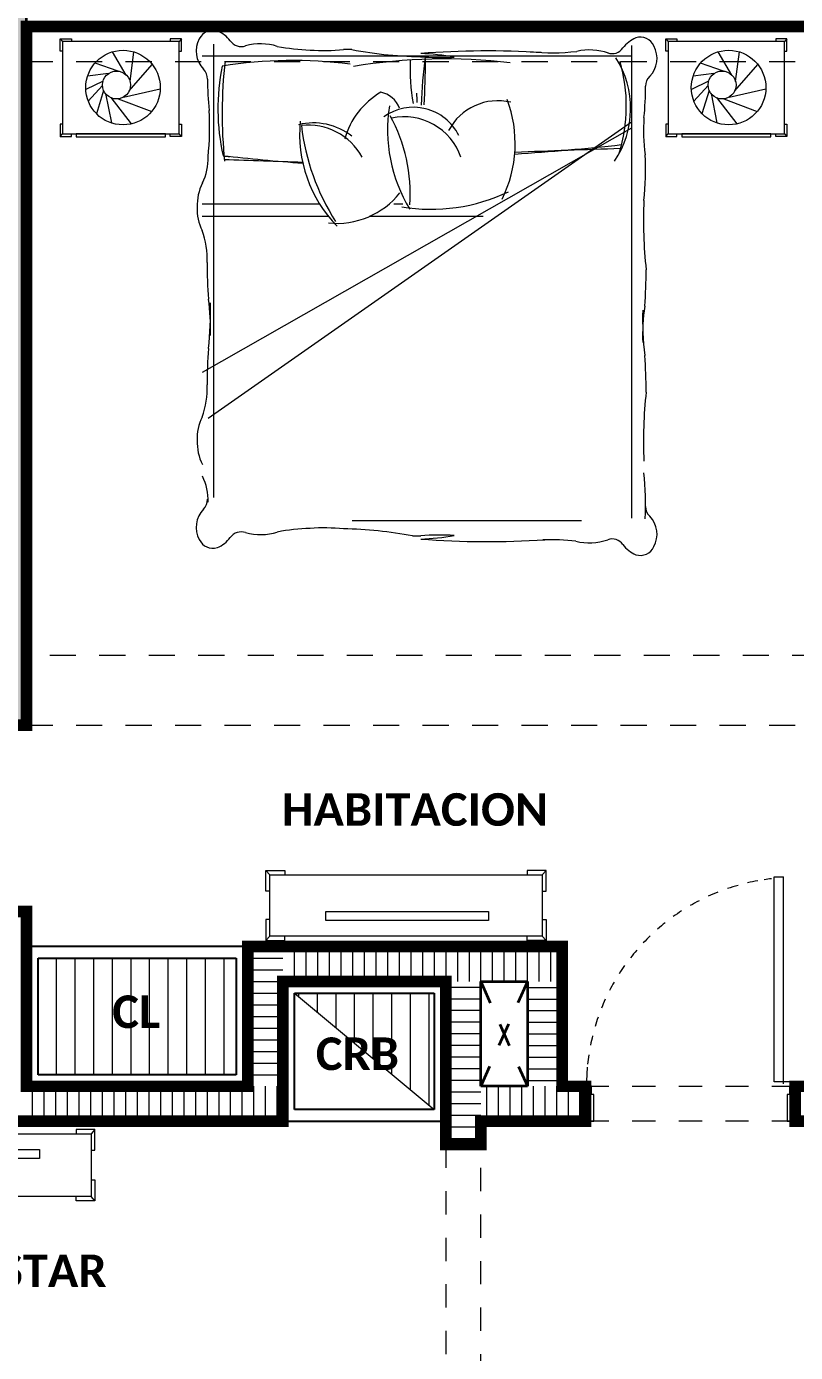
# Model space of a CAD drawing. Header units: metres. Extents: x -144 to 1000, y -717 to 29.
# Drawn here: x 656.25 to 659.56, y -563.11 to -557.41 of the extents above; entities that cross this region are included whole.
import ezdxf

# ---------------------------------------------------------------- set-up
doc = ezdxf.new("R2010")
doc.units = ezdxf.units.M
for name, pattern in [('Basculante', [0.11625, 0.075, -0.04125]), ('basculante modificado', [0.18, 0.1125, -0.0675]), ('Trazo', [0.45, 0.225, -0.225])]:
    doc.linetypes.add(name, pattern=pattern)
doc.layers.get('0').update_dxf_attribs({"color": 1})
doc.layers.add('00-MEDICION', color=30, linetype='Continuous')
for name, color, linetype, lineweight in [('A-DETL', 1, 'Continuous', 9), ('A-DETL-GENF', 1, 'Continuous', 9), ('A-DETL-MEDM', 1, 'Continuous', 30), ('A-DETL-THIN', 1, 'Continuous', 9), ('A-DOOR', 1, 'Continuous', 9), ('A-DOOR-FRAM', 1, 'Continuous', 9), ('A-DOOR-HDLN', 1, 'Trazo', 20), ('A-GENM', 1, 'Continuous', 9), ('A-WALL', 4, 'Continuous', 9), ('G-ANNO-TEXT', 2, 'Continuous', 9), ('I-FURN', 2, 'Continuous', 9), ('S-COLS', 7, 'Continuous', 9)]:
    doc.layers.add(name, color=color, linetype=linetype, lineweight=lineweight)
doc.layers.add('A-WALL-PATT', color=7, linetype='Continuous', lineweight=35, true_color=0x9c9c9c)
doc.styles.add('Calibri_B', font='calibrib.ttf', dxfattribs={"height": 0.165})

# ---------------------------------------------------------------- blocks, each defined once
blk = doc.blocks.new('A')
at = {"layer": 'S-COLS', "true_color": 0x5b5b5b}
h = blk.add_hatch(color=251, dxfattribs=at)
h.paths.add_polyline_path([(659.0008, -507.3486), (659.0008, -506.4486), (658.5008, -506.4486), (658.5008, -507.3486), (658.91, -507.3486)])
h.paths.add_polyline_path([(640.762, -507.3486), (641.201, -507.3486), (641.201, -506.4486), (640.701, -506.4486), (640.701, -507.3486), (640.7571, -507.3486)])
h.paths.add_polyline_path([(648.401, -507.3485), (648.901, -507.3485), (648.901, -506.4485), (648.401, -506.4485), (648.401, -507.2508)])
h.paths.add_polyline_path([(648.401, -499.6485), (648.901, -499.6485), (648.901, -498.7485), (648.401, -498.7485), (648.401, -499.4985)])
h.paths.add_polyline_path([(644.6008, -499.6485), (646.601, -499.6485), (646.6006, -499.1486), (644.9008, -499.1486), (644.9008, -496.9986), (646.6011, -496.9986), (646.6006, -496.4986), (644.6008, -496.4986), (644.6008, -499.5013)])
h.paths.add_polyline_path([(641.201, -499.6485), (641.201, -498.9486), (640.701, -498.9486), (640.701, -499.6485), (640.9884, -499.6485)])
h.paths.add_polyline_path([(655.2011, -499.6485), (655.2011, -496.4985), (654.7011, -496.4985), (654.7011, -499.6485), (655.112, -499.6485)])
h.paths.add_polyline_path([(659.0011, -499.6485), (659.0011, -498.9486), (658.6011, -498.9486), (658.6011, -499.6485)])
h.paths.add_polyline_path([(648.4011, -497.3986), (648.9011, -497.3986), (648.9011, -496.4986), (648.4011, -496.4986), (648.4011, -496.5279)])
h.paths.add_polyline_path([(641.2008, -497.1986), (641.2008, -496.4975), (640.7008, -496.4986), (640.7008, -497.1986), (640.9884, -497.1986)])
h.paths.add_polyline_path([(659.0011, -497.1986), (659.0011, -496.4975), (658.6011, -496.4975), (658.6011, -497.1986), (658.8767, -497.1986)])
h.paths.add_polyline_path([(658.501, -488.4986), (659.001, -488.4986), (659.001, -487.5986), (658.501, -487.5986), (658.501, -487.7238)])
h.paths.add_polyline_path([(648.476, -488.4986), (648.901, -488.4986), (648.901, -487.5986), (648.401, -487.5986), (648.401, -488.4986)])
h.paths.add_polyline_path([(641.801, -487.8986), (641.801, -487.3986), (640.901, -487.3986), (640.901, -487.8986), (641.6261, -487.8986)])
at = {"layer": 'A-DETL', "color": 7, "linetype": 'basculante modificado'}
for p, q in [((655.201, -496.7985), (658.6011, -496.7985)), ((658.6004, -499.3485), (655.201, -499.3485)), ((655.201, -499.6485), (658.6011, -499.6485))]:
    blk.add_line(p, q, dxfattribs=at)
at = {"layer": 'A-DETL', "color": 7, "linetype": 'Basculante', "lineweight": 35}
for p, q in [((657.151, -500.7485), (657.351, -501.1985)), ((657.351, -500.7485), (657.151, -501.1985))]:
    blk.add_line(p, q, dxfattribs=at)
at = {"layer": 'A-DETL-GENF', "color": 251, "true_color": 0x535353}
for p, q in [((655.3296, -501.1485), (655.3296, -500.6485)), ((655.4096, -501.1485), (655.4096, -500.6485)), ((655.4896, -501.1485), (655.4896, -500.6485)), ((655.5696, -501.1485), (655.5696, -500.6485)), ((655.6496, -501.1485), (655.6496, -500.6485)), ((655.7296, -501.1485), (655.7296, -500.6485)), ((655.8096, -501.1485), (655.8096, -500.6485)), ((655.8896, -501.1485), (655.8896, -500.6485)), ((655.9696, -501.1485), (655.9696, -500.6485)), ((656.0496, -501.1485), (656.0496, -500.6485)), ((656.3696, -500.814), (656.3696, -500.7985)), ((656.4496, -500.8807), (656.4496, -500.7985)), ((656.5296, -500.9473), (656.5296, -500.7985)), ((656.6096, -501.014), (656.6096, -500.7985)), ((656.6896, -501.0807), (656.6896, -500.7985)), ((656.7696, -501.1474), (656.7696, -500.7985)), ((656.8496, -501.214), (656.8496, -500.7985)), ((656.9296, -501.2807), (656.9296, -500.7985))]:
    blk.add_line(p, q, dxfattribs=at)
at = {"layer": 'A-DETL-GENF', "linetype": 'Basculante'}
for p, q in [((657.601, -501.3485), (657.601, -501.1985)), ((657.601, -501.1985), (658.501, -501.1985)), ((658.501, -501.1985), (658.501, -501.3485)), ((658.501, -501.3485), (657.601, -501.3485)), ((657.001, -501.4485), (657.001, -502.6485)), ((657.151, -502.6485), (657.151, -501.4485))]:
    blk.add_line(p, q, dxfattribs=at)
at = {"layer": 'A-DETL-MEDM'}
blk.add_line((657.151, -501.4485), (657.001, -501.4485), dxfattribs=at)
at = {"layer": 'A-DETL-THIN'}
for p, q in [((656.101, -500.6485), (655.251, -500.6485)), ((655.251, -500.6485), (655.251, -501.1485)), ((656.101, -501.1485), (656.101, -500.6485)), ((656.951, -500.7985), (656.351, -500.7985)), ((656.351, -500.7985), (656.951, -501.2985)), ((656.951, -501.2985), (656.951, -500.7985)), ((655.251, -501.1485), (656.101, -501.1485))]:
    blk.add_line(p, q, dxfattribs=at)
at = {"layer": 'A-DOOR', "lineweight": 15}
for p, q in [((658.411, -500.2985), (658.451, -500.2985)), ((658.411, -501.1785), (658.411, -500.2985)), ((658.451, -501.1885), (658.451, -500.2985)), ((658.486, -501.1785), (658.411, -501.1785)), ((658.486, -501.1885), (658.486, -501.1785)), ((658.501, -501.1885), (658.486, -501.1885))]:
    blk.add_line(p, q, dxfattribs=at)
at = {"layer": 'A-DOOR'}
blk.add_line((658.501, -501.1985), (658.501, -501.3485), dxfattribs=at)
for start, end in [(100.2582, 103.1511), (100.2582, 103.1511), (96.4594, 98.45), (111.7283, 114.5549), (105.8316, 108.8857), (117.366, 120.1622), (128.4672, 131.2097), (122.9441, 125.7122), (133.9406, 136.6605), (139.3702, 142.0705), (144.7622, 147.4462), (150.1233, 152.7944), (155.4605, 158.1223), (160.7809, 163.4371), (166.0919, 168.7462), (171.4009, 174.0571), (174.8602, 180)]:
    blk.add_arc((658.4995, -501.1964), 0.8947, start, end, dxfattribs=at)
at = {"layer": 'A-DOOR-FRAM'}
for p, q in [((657.626, -501.1985), (657.601, -501.1985)), ((657.626, -501.2335), (657.626, -501.1985)), ((657.636, -501.2335), (657.626, -501.2335)), ((657.636, -501.3485), (657.636, -501.2335)), ((658.476, -501.2335), (658.466, -501.2335)), ((658.466, -501.2335), (658.466, -501.3485)), ((658.501, -501.1985), (658.476, -501.1985)), ((658.476, -501.1985), (658.476, -501.2335)), ((657.601, -501.3485), (657.636, -501.3485)), ((658.466, -501.3485), (658.501, -501.3485))]:
    blk.add_line(p, q, dxfattribs=at)
at = {"layer": 'A-DOOR-HDLN'}
blk.add_line((657.601, -501.3485), (657.601, -501.1985), dxfattribs=at)
at = {"layer": 'A-GENM', "lineweight": 25}
for p, q in [((656.151, -500.5985), (655.201, -500.5985)), ((656.151, -501.1985), (656.151, -500.5985)), ((655.251, -501.1485), (655.251, -500.6485)), ((655.251, -500.6485), (656.101, -500.6485)), ((656.101, -500.6485), (656.101, -501.1485)), ((657.001, -500.7485), (656.301, -500.7485)), ((656.301, -500.7485), (656.301, -501.3485)), ((657.001, -501.3485), (657.001, -500.7485)), ((656.351, -500.7985), (656.951, -500.7985)), ((656.351, -501.2985), (656.351, -500.7985)), ((656.951, -500.7985), (656.951, -501.2985)), ((656.101, -501.1485), (655.251, -501.1485)), ((655.201, -501.1985), (656.151, -501.1985)), ((656.301, -501.3485), (657.001, -501.3485)), ((656.951, -501.2985), (656.351, -501.2985))]:
    blk.add_line(p, q, dxfattribs=at)
at = {"layer": 'A-WALL', "lineweight": 35}
for p, q in [((656.151, -500.5985), (656.151, -501.1985)), ((657.501, -500.5985), (656.151, -500.5985)), ((657.501, -501.1985), (657.501, -500.5985)), ((656.301, -501.3485), (656.301, -500.7485)), ((656.301, -500.7485), (657.001, -500.7485)), ((657.001, -500.7485), (657.001, -501.4485)), ((657.151, -500.7485), (657.351, -500.7485)), ((657.151, -501.1985), (657.151, -500.7485)), ((657.351, -500.7485), (657.351, -501.1985)), ((656.151, -501.1985), (655.201, -501.1985)), ((657.351, -501.1985), (657.151, -501.1985)), ((657.601, -501.1985), (657.501, -501.1985)), ((657.601, -501.3485), (657.601, -501.1985)), ((658.601, -501.1985), (658.501, -501.1985)), ((658.501, -501.1985), (658.501, -501.3485)), ((653.351, -501.3485), (656.301, -501.3485)), ((657.151, -501.4485), (657.151, -501.3485)), ((657.151, -501.3485), (657.601, -501.3485)), ((658.501, -501.3485), (658.601, -501.3485))]:
    blk.add_line(p, q, dxfattribs=at)
at = {"layer": 'A-WALL-PATT', "color": 8, "lineweight": 5, "true_color": 0x727272}
for p, q in [((656.151, -500.5986), (656.301, -500.5986)), ((656.3506, -500.5985), (656.3506, -500.7485)), ((656.4006, -500.5985), (656.4006, -500.7485)), ((656.4506, -500.5985), (656.4506, -500.7485)), ((656.5006, -500.5985), (656.5006, -500.7485)), ((656.5506, -500.5985), (656.5506, -500.7485)), ((656.6006, -500.5985), (656.6006, -500.7485)), ((656.6506, -500.5985), (656.6506, -500.7485)), ((656.7006, -500.5985), (656.7006, -500.7485)), ((656.7506, -500.5985), (656.7506, -500.7485)), ((656.8006, -500.5985), (656.8006, -500.7485)), ((656.8506, -500.5985), (656.8506, -500.7485)), ((656.9006, -500.5985), (656.9006, -500.7485)), ((656.9506, -500.5985), (656.9506, -500.7485)), ((657.0006, -500.5985), (657.0006, -500.7485)), ((657.0506, -500.5985), (657.0506, -500.7485)), ((657.1006, -500.5985), (657.1006, -500.7485)), ((657.1506, -500.5985), (657.1506, -500.7485)), ((657.2006, -500.5985), (657.2006, -500.7485)), ((657.2506, -500.5985), (657.2506, -500.7485)), ((657.3006, -500.5985), (657.3006, -500.7485)), ((657.3506, -500.5985), (657.3506, -500.7485)), ((657.4006, -500.5985), (657.4006, -500.7485)), ((657.4506, -500.5985), (657.4506, -500.7485)), ((657.5006, -500.5985), (657.5006, -500.7485)), ((656.151, -500.6486), (656.301, -500.6486)), ((656.151, -500.6986), (656.301, -500.6986)), ((656.151, -500.7486), (656.301, -500.7486)), ((657.151, -500.7736), (657.001, -500.7736)), ((657.351, -500.7736), (657.501, -500.7736)), ((656.151, -500.7986), (656.301, -500.7986)), ((657.151, -500.8236), (657.001, -500.8236)), ((657.351, -500.8236), (657.501, -500.8236)), ((656.151, -500.8486), (656.301, -500.8486)), ((657.151, -500.8736), (657.001, -500.8736)), ((657.351, -500.8736), (657.501, -500.8736)), ((656.151, -500.8986), (656.301, -500.8986)), ((656.151, -500.9486), (656.301, -500.9486)), ((657.151, -500.9236), (657.001, -500.9236)), ((657.351, -500.9236), (657.501, -500.9236)), ((656.151, -500.9986), (656.301, -500.9986)), ((657.151, -500.9736), (657.001, -500.9736)), ((657.351, -500.9736), (657.501, -500.9736)), ((656.151, -501.0486), (656.301, -501.0486)), ((657.151, -501.0236), (657.001, -501.0236)), ((657.351, -501.0236), (657.501, -501.0236)), ((656.151, -501.0986), (656.301, -501.0986)), ((657.151, -501.0736), (657.001, -501.0736)), ((657.351, -501.0736), (657.501, -501.0736)), ((656.151, -501.1486), (656.301, -501.1486)), ((657.151, -501.1236), (657.001, -501.1236)), ((657.151, -501.1736), (657.001, -501.1736)), ((657.351, -501.1236), (657.501, -501.1236)), ((657.351, -501.1736), (657.501, -501.1736)), ((655.2259, -501.1985), (655.2259, -501.3485)), ((655.2759, -501.1985), (655.2759, -501.3485)), ((655.3259, -501.1985), (655.3259, -501.3485)), ((655.3759, -501.1985), (655.3759, -501.3485)), ((655.4259, -501.1985), (655.4259, -501.3485)), ((655.4759, -501.1985), (655.4759, -501.3485)), ((655.5259, -501.1985), (655.5259, -501.3485)), ((655.5759, -501.1985), (655.5759, -501.3485)), ((655.6259, -501.1985), (655.6259, -501.3485)), ((655.6759, -501.1985), (655.6759, -501.3485)), ((655.7259, -501.1985), (655.7259, -501.3485)), ((655.7759, -501.1985), (655.7759, -501.3485)), ((655.8259, -501.1985), (655.8259, -501.3485)), ((655.8759, -501.1985), (655.8759, -501.3485)), ((655.9259, -501.1985), (655.9259, -501.3485)), ((655.9759, -501.1985), (655.9759, -501.3485)), ((656.0259, -501.1985), (656.0259, -501.3485)), ((656.0759, -501.1985), (656.0759, -501.3485)), ((656.1259, -501.1985), (656.1259, -501.3485)), ((656.1759, -501.1985), (656.1759, -501.3485)), ((656.2259, -501.1985), (656.2259, -501.3485)), ((656.2759, -501.1985), (656.2759, -501.3485)), ((657.151, -501.2236), (657.001, -501.2236)), ((657.1756, -501.1985), (657.1756, -501.3485)), ((657.2256, -501.1985), (657.2256, -501.3485)), ((657.2756, -501.1985), (657.2756, -501.3485)), ((657.3256, -501.1985), (657.3256, -501.3485)), ((657.3756, -501.1985), (657.3756, -501.3485)), ((657.4256, -501.1985), (657.4256, -501.3485)), ((657.4756, -501.1985), (657.4756, -501.3485)), ((657.5256, -501.1985), (657.5256, -501.3485)), ((657.5756, -501.1985), (657.5756, -501.3485)), ((657.151, -501.2736), (657.001, -501.2736)), ((657.151, -501.3236), (657.001, -501.3236)), ((657.151, -501.3736), (657.001, -501.3736)), ((657.151, -501.4236), (657.001, -501.4236))]:
    blk.add_line(p, q, dxfattribs=at)
at = {"layer": 'I-FURN'}
for p, q in [((655.3458, -496.7014), (655.3558, -496.7123)), ((655.3458, -496.7014), (655.3935, -496.7014)), ((655.3458, -496.7538), (655.3458, -496.7014)), ((655.3558, -496.7123), (655.3558, -497.1095)), ((655.8558, -496.7123), (655.3558, -496.7123)), ((655.3935, -496.7014), (655.3935, -496.7123)), ((655.8181, -496.7014), (655.8181, -496.7123)), ((655.8657, -496.7014), (655.8181, -496.7014)), ((655.8657, -496.7014), (655.8558, -496.7123)), ((655.8558, -497.1095), (655.8558, -496.7123)), ((655.8657, -496.7538), (655.8657, -496.7014)), ((656.0032, -496.7244), (656.0032, -498.6704)), ((657.7982, -496.7294), (657.7982, -498.7592)), ((657.9455, -496.7014), (657.9555, -496.7123)), ((657.9455, -496.7014), (657.9932, -496.7014)), ((657.9455, -496.7538), (657.9455, -496.7014)), ((657.9555, -496.7123), (657.9555, -497.1095)), ((658.4555, -496.7123), (657.9555, -496.7123)), ((657.9932, -496.7014), (657.9932, -496.7123)), ((658.4178, -496.7014), (658.4178, -496.7123)), ((658.4654, -496.7014), (658.4178, -496.7014)), ((658.4654, -496.7014), (658.4555, -496.7123)), ((658.4555, -497.1095), (658.4555, -496.7123)), ((658.4654, -496.7538), (658.4654, -496.7014)), ((655.3558, -496.7538), (655.3458, -496.7538)), ((655.6294, -496.8567), (655.5703, -496.7572)), ((655.6453, -496.8843), (655.6622, -496.7578)), ((655.8558, -496.7538), (655.8657, -496.7538)), ((656.5994, -496.7756), (655.9545, -496.7756)), ((657.7982, -496.7756), (656.0835, -496.7756)), ((657.9555, -496.7538), (657.9455, -496.7538)), ((658.2291, -496.8567), (658.1701, -496.7572)), ((658.2451, -496.8843), (658.2619, -496.7578)), ((658.4555, -496.7538), (658.4654, -496.7538)), ((655.5526, -496.8506), (655.4632, -496.8611)), ((655.594, -496.8399), (655.4951, -496.8052)), ((655.6415, -496.9252), (655.7409, -496.8116)), ((658.1523, -496.8506), (658.0629, -496.8611)), ((658.1937, -496.8399), (658.0948, -496.8052)), ((658.2412, -496.9252), (658.3406, -496.8116)), ((655.5297, -496.8827), (655.4555, -496.9182)), ((655.5273, -496.9018), (655.4661, -496.9694)), ((658.1294, -496.8827), (658.0552, -496.9182)), ((658.127, -496.9018), (658.0658, -496.9694)), ((655.532, -496.9229), (655.5009, -497.0227)), ((655.5399, -496.9363), (655.5653, -497.0627)), ((655.5627, -496.9531), (655.6504, -497.0669)), ((655.5947, -496.9591), (655.7385, -497.0128)), ((655.6177, -496.9513), (655.7753, -496.9158)), ((658.1317, -496.9229), (658.1006, -497.0227)), ((658.1396, -496.9363), (658.165, -497.0627)), ((658.1624, -496.9531), (658.2501, -497.0669)), ((658.1944, -496.9591), (658.3382, -497.0128)), ((658.2174, -496.9513), (658.375, -496.9158)), ((655.3458, -497.068), (655.3458, -497.1204)), ((655.3558, -497.068), (655.3458, -497.068)), ((655.8558, -497.068), (655.8657, -497.068)), ((655.8657, -497.068), (655.8657, -497.1204)), ((657.7982, -497.0589), (655.9813, -498.3314)), ((657.9455, -497.068), (657.9455, -497.1204)), ((657.9555, -497.068), (657.9455, -497.068)), ((658.4555, -497.068), (658.4654, -497.068)), ((658.4654, -497.068), (658.4654, -497.1204)), ((655.3458, -497.1204), (655.3558, -497.1095)), ((655.3458, -497.1204), (655.3935, -497.1204)), ((655.3558, -497.1095), (655.8558, -497.1095)), ((655.3935, -497.1204), (655.3935, -497.1095)), ((655.7969, -497.1095), (655.4146, -497.1095)), ((655.4146, -497.1095), (655.4146, -497.1222)), ((655.4146, -497.1222), (655.7969, -497.1222)), ((655.7969, -497.1222), (655.7969, -497.1095)), ((655.8181, -497.1204), (655.8181, -497.1095)), ((655.8657, -497.1204), (655.8181, -497.1204)), ((655.8657, -497.1204), (655.8558, -497.1095)), ((657.7982, -497.0842), (655.9545, -498.1344)), ((657.9455, -497.1204), (657.9555, -497.1095)), ((657.9455, -497.1204), (657.9932, -497.1204)), ((657.9555, -497.1095), (658.4555, -497.1095)), ((657.9932, -497.1204), (657.9932, -497.1095)), ((658.3966, -497.1095), (658.0143, -497.1095)), ((658.0143, -497.1095), (658.0143, -497.1222)), ((658.0143, -497.1222), (658.3966, -497.1222)), ((658.3966, -497.1222), (658.3966, -497.1095)), ((658.4178, -497.1204), (658.4178, -497.1095)), ((658.4654, -497.1204), (658.4178, -497.1204)), ((658.4555, -497.1095), (658.4654, -497.1204)), ((656.4598, -497.4115), (655.9545, -497.4115)), ((656.8164, -497.4115), (656.7778, -497.4115)), ((656.4976, -497.4645), (655.9545, -497.4645)), ((657.1619, -497.4645), (656.6718, -497.4645)), ((657.5834, -498.771), (656.5994, -498.771)), ((656.2283, -500.2714), (656.3098, -500.2714)), ((656.2283, -500.361), (656.2283, -500.2714)), ((656.2283, -500.2714), (656.2453, -500.2901)), ((656.2453, -500.2901), (657.4142, -500.2901)), ((656.2453, -500.5538), (656.2453, -500.2901)), ((656.3098, -500.2714), (656.3098, -500.2901)), ((657.3498, -500.2714), (657.3498, -500.2901)), ((657.4312, -500.2714), (657.3498, -500.2714)), ((657.4312, -500.2714), (657.4142, -500.2901)), ((657.4142, -500.2901), (657.4142, -500.5538)), ((657.4312, -500.361), (657.4312, -500.2714)), ((656.2453, -500.361), (656.2283, -500.361)), ((657.4142, -500.361), (657.4312, -500.361)), ((656.2283, -500.4829), (656.2283, -500.5725)), ((656.2453, -500.4829), (656.2283, -500.4829)), ((656.4853, -500.4474), (657.1842, -500.4474)), ((656.4853, -500.4866), (656.4853, -500.4474)), ((657.1842, -500.4866), (656.4853, -500.4866)), ((657.1842, -500.4474), (657.1842, -500.4866)), ((657.4142, -500.4829), (657.4312, -500.4829)), ((657.4312, -500.4829), (657.4312, -500.5725)), ((656.2283, -500.5725), (656.2453, -500.5538)), ((657.4142, -500.5538), (656.2453, -500.5538)), ((656.3098, -500.5725), (656.3098, -500.5538)), ((657.3498, -500.5725), (657.3498, -500.5538)), ((657.4312, -500.5725), (657.4142, -500.5538)), ((656.2283, -500.5725), (656.3098, -500.5725)), ((657.4312, -500.5725), (657.3498, -500.5725)), ((653.9311, -501.4022), (655.4779, -501.4022)), ((655.4134, -501.3835), (655.4134, -501.4022)), ((655.4949, -501.3835), (655.4134, -501.3835)), ((655.4949, -501.3835), (655.4779, -501.4022)), ((655.4779, -501.4022), (655.4779, -501.6712)), ((655.4949, -501.473), (655.4949, -501.3835)), ((654.1719, -501.4694), (655.256, -501.4694)), ((655.256, -501.5086), (654.1719, -501.5086)), ((655.256, -501.4694), (655.256, -501.5086)), ((655.4779, -501.473), (655.4949, -501.473)), ((655.4779, -501.6003), (655.4949, -501.6003)), ((655.4949, -501.6003), (655.4949, -501.6899)), ((655.4779, -501.6712), (653.9311, -501.6712)), ((655.4134, -501.6899), (655.4134, -501.6712)), ((655.4949, -501.6899), (655.4134, -501.6899)), ((655.4949, -501.6899), (655.4779, -501.6712))]:
    blk.add_line(p, q, dxfattribs=at)
for centre, radius in [((655.6153, -496.9107), 0.16), ((658.215, -496.9107), 0.16), ((655.5873, -496.8995), 0.06), ((658.187, -496.8995), 0.06)]:
    blk.add_circle(centre, radius, dxfattribs=at)
for centre, radius, start, end in [((656.0013, -496.7284), 0.0644, 72.9418, 155.3448), ((655.9622, -496.7989), 0.1443, 38.044, 66.2939), ((656.0397, -496.7546), 0.1105, 151.2787, 224.2159), ((656.1221, -496.6786), 0.0559, 214.1356, 289.7689), ((656.2047, -496.969), 0.2462, 72.8192, 105.0013), ((656.4557, -495.7772), 0.9731, 259.4443, 267.7924), ((657.8748, -496.8294), 0.1443, 113.7061, 141.956), ((657.8357, -496.7588), 0.0644, 24.6552, 107.0582), ((657.7973, -496.785), 0.1105, 315.7841, 28.7213), ((658.036, -497.0217), 1.9954, 173.5293, 185.9065), ((656.3456, -498.7525), 1.9579, 82.8391, 98.9331), ((656.4763, -495.7771), 0.9742, 266.5835, 275.0474), ((656.5875, -497.5949), 0.8477, 89.3603, 91.7242), ((656.9177, -495.1004), 1.6778, 258.9775, 269.8302), ((656.9944, -499.1081), 2.3207, 82.9859, 99.6715), ((657.6253, -496.8331), 0.778, 176.877, 190.8333), ((657.1775, -500.4363), 3.683, 86.3786, 94.4267), ((656.8549, -497.7792), 1.0156, 79.6685, 87.8399), ((658.4654, -497.0114), 1.57, 171.4572, 179.0553), ((653.8755, -496.7852), 3.0385, 356.2238, 359.8937), ((656.979, -495.8076), 0.9742, 266.0892, 273.4165), ((657.4565, -495.7882), 0.9731, 264.5106, 276.2833), ((657.618, -496.9954), 0.2462, 70.7263, 102.9084), ((657.7148, -496.7091), 0.0559, 250.2311, 325.8644), ((657.389, -497.001), 0.4055, 326.1664, 32.49), ((655.9209, -496.873), 0.0572, 358.5556, 46.2435), ((656.9323, -497.0035), 0.9098, 168.2565, 192.6825), ((657.0854, -496.9894), 0.6905, 342.8591, 16.0737), ((657.2457, -496.8754), 1.2676, 179.9592, 186.0322), ((656.5912, -496.9058), 1.2676, 353.9678, 0.0408), ((657.9161, -496.9035), 0.0572, 133.7565, 181.4444), ((656.8919, -497.2214), 0.3369, 120.2878, 164.5982), ((656.6984, -497.04), 0.1121, 21.6793, 77.8243), ((656.1109, -496.9964), 0.7676, 1.6124, 4.6254), ((657.2241, -497.2054), 0.2382, 76.5097, 152.2958), ((656.7638, -497.1505), 0.5349, 333.4974, 20.6974), ((654.7769, -497.0793), 1.2103, 353.88, 3.3505), ((656.8617, -497.2121), 0.2171, 26.1579, 125.8329), ((657.4026, -497.0935), 0.6518, 170.8023, 211.3458), ((656.4323, -497.331), 0.2687, 51.9188, 103.6704), ((656.935, -497.1124), 0.5616, 174.187, 224.4731), ((656.4121, -497.3317), 0.2596, 27.9999, 96.8874), ((657.3483, -496.961), 0.9739, 186.6646, 212.6196), ((656.16, -497.3649), 0.6879, 355.8503, 28.9544), ((656.8213, -497.2949), 0.2591, 19.1658, 101.9587), ((658.6251, -497.0956), 0.7754, 175.8141, 187.6479), ((656.5561, -486.164), 11.0568, 273.84122, 276.22843), ((659.8252, -561.5379), 64.3987, 91.845623, 92.249669), ((655.7622, -497.2192), 0.2183, 332.5424, 2.8438), ((657.2443, -486.2117), 11.0568, 263.77157, 265.55351), ((656.3362, -495.6059), 1.6237, 259.6594, 260.6708), ((653.9751, -561.5856), 64.3987, 87.854181, 88.154377), ((656.7671, -497.2665), 1.0916, 353.2091, 3.5535), ((656.1526, -497.4163), 0.219, 153.8724, 182.0368), ((656.5325, -497.1454), 0.3482, 264.3187, 321.2722), ((656.9356, -496.6473), 0.7857, 260.9394, 295.2191), ((659.8313, -497.4786), 1.9819, 177.5987, 186.2011), ((656.1338, -497.4333), 0.2003, 177.3508, 206.953), ((655.6057, -497.6472), 0.3706, 357.672, 19.3936), ((658.3497, -497.6519), 2.3738, 180.2505, 184.0312), ((655.4872, -497.6823), 2.3738, 355.9688, 359.7495), ((655.1133, -497.9458), 0.8777, 358.077, 8.3227), ((654.6252, -497.872), 1.3659, 353.3302, 1.5425), ((658.7236, -497.9762), 0.8777, 171.6773, 181.923), ((659.2118, -497.9024), 1.3659, 178.4575, 186.6698), ((658.3497, -498.1975), 2.3738, 175.9688, 179.7495), ((655.4872, -498.228), 2.3738, 0.2505, 4.0312), ((655.6057, -498.2022), 0.3706, 340.6064, 2.328), ((659.8313, -498.4317), 1.9819, 173.7989, 182.4013), ((656.1338, -498.4161), 0.2003, 153.047, 182.6492), ((656.1526, -498.4331), 0.219, 177.9632, 206.1276), ((655.7622, -498.6802), 0.2183, 357.1562, 27.4576), ((656.7671, -498.6938), 1.0916, 356.4465, 6.7909), ((656.0397, -498.7979), 0.1105, 135.7841, 208.7213), ((655.9209, -498.6795), 0.0572, 313.7565, 1.4444), ((657.9161, -498.7099), 0.0572, 178.5556, 226.2435), ((657.7973, -498.8284), 0.1105, 331.2787, 44.2159), ((655.9622, -498.7536), 0.1443, 293.7061, 321.956), ((656.1221, -498.8739), 0.0559, 70.2311, 145.8644), ((656.2047, -498.5835), 0.2462, 254.9987, 287.1808), ((656.4557, -499.7753), 0.9731, 92.2076, 100.5557), ((656.4763, -499.7754), 0.9742, 84.9526, 93.4165), ((656.5376, -500.4826), 1.6778, 78.9775, 89.1654), ((656.8678, -497.9881), 0.8477, 269.3603, 271.7242), ((656.8549, -497.8342), 1.0156, 272.1601, 280.3315), ((656.979, -499.8058), 0.9742, 86.5835, 95.0474), ((656.0013, -498.8242), 0.0644, 204.6552, 287.0582), ((657.1775, -495.1771), 3.683, 265.5733, 273.8684), ((657.4475, -499.8251), 0.9731, 83.3842, 91.7324), ((657.616, -498.6189), 0.2462, 256.7592, 288.9412), ((657.7148, -498.9043), 0.0559, 34.1356, 109.7689), ((657.8748, -498.784), 0.1443, 218.044, 246.2939), ((657.8357, -498.8546), 0.0644, 252.9418, 335.3448)]:
    blk.add_arc(centre, radius, start, end, dxfattribs=at)
at = {"layer": 'S-COLS', "lineweight": 35}
for p, q in [((655.2011, -499.6485), (655.2011, -496.4985)), ((654.7011, -499.6485), (655.2011, -499.6485))]:
    blk.add_line(p, q, dxfattribs=at)
at = {"layer": 'G-ANNO-TEXT', "style": 'Calibri_B'}
for s, p in [('HABITACION', (656.2967, -500.08)), ('CL', (655.569, -500.9483)), ('CRB', (656.4431, -501.1287)), ('ESTAR', (654.9783, -502.0606))]:
    blk.add_text(s, height=0.14, dxfattribs=at).set_placement(p)

msp = doc.modelspace()

# ---------------------------------------------------------------- linework, layer by layer
at = {"layer": '00-MEDICION'}
for points in [[(654.0544, -560.414, 0.05, 0.05, 0), (656.2545, -560.414, 0.05, 0.05, 0), (656.2543, -557.414, 0.05, 0.05, 0), (659.6544, -557.414, 0.05, 0.05, 0)], [(654.4043, -562.114, 0.05, 0.05, 0), (657.3544, -562.114, 0.05, 0.05, 0), (657.3544, -561.5141, 0.05, 0.05, 0), (658.054, -561.5141, 0.05, 0.05, 0), (658.054, -562.214, 0.05, 0.05, 0), (658.2043, -562.214, 0.05, 0.05, 0), (658.2043, -562.114, 0.05, 0.05, 0), (658.6543, -562.114, 0.05, 0.05, 0), (658.6543, -561.964, 0.05, 0.05, 0), (658.5543, -561.964, 0.05, 0.05, 0), (658.5543, -561.364, 0.05, 0.05, 0), (657.2044, -561.364, 0.05, 0.05, 0), (657.2044, -561.964, 0.05, 0.05, 0), (656.2543, -561.964, 0.05, 0.05, 0), (656.2543, -561.214, 0.05, 0.05, 0), (656.1043, -561.214, 0.05, 0.05, 0)], [(659.6543, -561.964, 0.05, 0.05, 0), (659.5543, -561.964, 0.05, 0.05, 0), (659.5543, -562.114, 0.05, 0.05, 0), (659.6543, -562.114, 0.05, 0.05, 0)]]:
    msp.add_lwpolyline(points, format="xyseb", dxfattribs=at)

# ---------------------------------------------------------------- block references
at = {"color": 3}
msp.add_blockref('A', (1.0534, -60.7655), dxfattribs=at)

doc.saveas('drawing.dxf')
